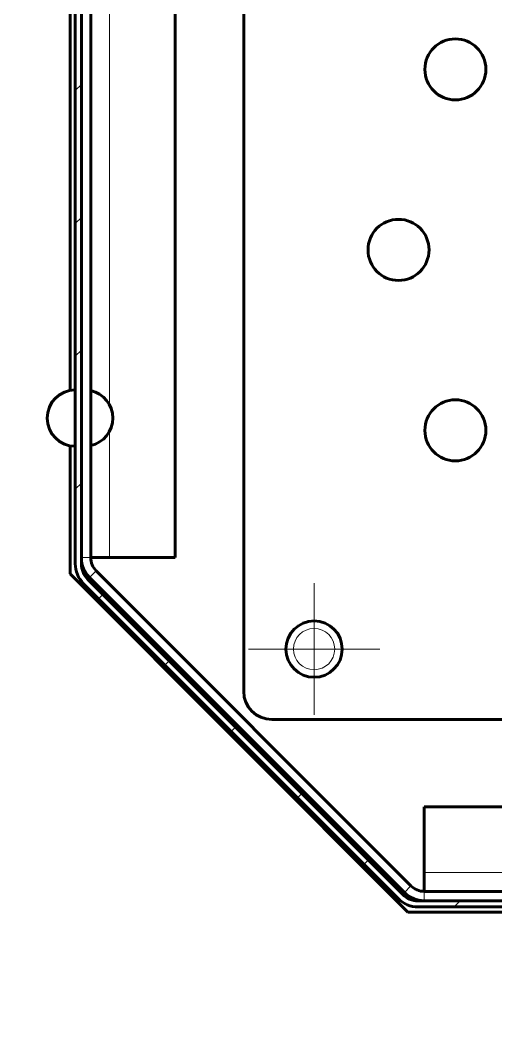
# Model space of a CAD drawing. Header units: millimetres. Extents: x 0 to 841, y 0 to 594.
# Drawn here: x 565.8 to 591.1, y 482.8 to 537.1 of the extents above; entities that cross this region are included whole.
import ezdxf

# ---------------------------------------------------------------- set-up
doc = ezdxf.new("R2010")
doc.units = ezdxf.units.MM
for name, pattern in [('K5LT_AXLED', [19.5, 15, -1.5, 1.5, -1.5]), ('K5LT_BASIC', [0]), ('K5LT_THIN', [0])]:
    doc.linetypes.add(name, pattern=pattern)
doc.layers.add('Системный слой (1)', color=7, linetype='Continuous', true_color=0x909090)

# ---------------------------------------------------------------- blocks, each defined once
blk = doc.blocks.new('U682')
at = {"layer": 'Системный слой (1)', "color": 7, "linetype": 'K5LT_THIN', "lineweight": 18}
for start, end in [(0, 180), (180, 0)]:
    blk.add_arc((581.477, 503.669), 1.1, start, end, dxfattribs=at)
blk = doc.blocks.new('U683')
at = {"layer": 'Системный слой (1)', "color": 5, "linetype": 'K5LT_BASIC', "lineweight": 60, "true_color": 0x0000ff}
for start, end in [(0, 180), (180, 0)]:
    blk.add_arc((581.477, 503.669), 1.5, start, end, dxfattribs=at)
blk = doc.blocks.new('U694')
at = {"layer": 'Системный слой (1)', "color": 5, "linetype": 'K5LT_BASIC', "lineweight": 60, "true_color": 0x0000ff}
for start, end in [(0, 180), (180, 0)]:
    blk.add_arc((589.006, 515.312), 1.625, start, end, dxfattribs=at)
blk = doc.blocks.new('U695')
at = {"layer": 'Системный слой (1)', "color": 5, "linetype": 'K5LT_BASIC', "lineweight": 60, "true_color": 0x0000ff}
for start, end in [(0, 180), (180, 0)]:
    blk.add_arc((585.977, 524.919), 1.625, start, end, dxfattribs=at)
blk = doc.blocks.new('U696')
at = {"layer": 'Системный слой (1)', "color": 5, "linetype": 'K5LT_BASIC', "lineweight": 60, "true_color": 0x0000ff}
for start, end in [(0, 180), (180, 0)]:
    blk.add_arc((589.006, 534.527), 1.625, start, end, dxfattribs=at)
blk = doc.blocks.new('U766')
at = {"layer": 'Системный слой (1)', "color": 30, "linetype": 'K5LT_AXLED', "lineweight": 18, "true_color": 0xff8000}
for q in [(581.477, 507.169), (577.977, 503.669), (581.477, 500.169), (584.977, 503.669)]:
    blk.add_line((581.477, 503.669), q, dxfattribs=at)

msp = doc.modelspace()

# ---------------------------------------------------------------- hatches: boundary and pattern name
at = {"layer": 'Системный слой (1)'}
h = msp.add_hatch(dxfattribs=at)
h.set_pattern_fill('Металл', angle=45, style=0, pattern_type=0)
h.set_pattern_definition([(45, (0, 0), (-3.535534, 3.535534), [])])
h.paths.add_polyline_path([(623.5259, 487.764), (619.0638, 487.764), (618.233, 488.1081), (616.46, 489.8811), (615.5276, 490.2692), (615.5231, 490.2692), (587.0157, 490.2692), (586.1849, 490.6133), (569.4213, 507.377), (569.0771, 508.2078), (569.0771, 545.3152), (569.4213, 546.146), (570.9291, 547.6538), (571.3171, 548.5862), (571.3171, 548.5907), (571.3171, 552.4194), (570.9921, 552.4194), (570.9921, 548.5907), (570.6993, 547.8836), (569.1915, 546.3758), (568.7541, 545.3916), (568.7521, 545.3152), (568.7521, 508.2078), (569.1388, 507.2026), (569.1915, 507.1471), (585.9551, 490.3835), (586.9393, 489.9461), (587.0157, 489.9442), (615.5231, 489.9442), (616.2302, 489.6513), (618.0032, 487.8783), (618.9874, 487.4409), (619.0638, 487.439), (623.5275, 487.439), (624.4289, 487.823), (624.7765, 488.739), (624.3567, 489.6243), (623.5275, 489.939), (621.2775, 489.939), (621.2775, 489.614), (623.5259, 489.614), (624.18, 489.343), (624.4509, 488.689), (624.18, 488.0349)])

# ---------------------------------------------------------------- linework, layer by layer
at = {"layer": 'Системный слой (1)', "color": 5, "linetype": 'K5LT_BASIC', "lineweight": 60, "true_color": 0x0000ff}
for p, q in [((577.7271, 548.4192), (577.7271, 501.4192)), ((568.7521, 545.3152), (568.7521, 508.2078)), ((569.0771, 508.2078), (569.0771, 545.3152)), ((569.5771, 508.5405), (569.5771, 544.1692)), ((574.0771, 508.5405), (574.0771, 544.1692)), ((568.4771, 538.1409), (568.4771, 517.44)), ((568.4771, 514.4909), (568.4771, 507.6692)), ((569.5771, 508.5405), (570.5771, 508.5405)), ((570.5771, 508.5405), (574.0771, 508.5405)), ((586.6413, 491.0621), (569.87, 507.8334)), ((568.4771, 507.6692), (586.4771, 489.6692)), ((586.1849, 490.6133), (569.4213, 507.377)), ((569.5165, 507.4798), (586.2878, 490.7085)), ((569.1915, 507.1471), (585.9551, 490.3835)), ((579.2271, 499.9192), (626.2271, 499.9192)), ((587.3484, 495.2692), (587.3484, 491.7692)), ((624.8016, 495.2692), (587.3484, 495.2692)), ((587.3484, 491.7692), (587.3484, 490.7692)), ((618.0496, 490.7692), (587.3484, 490.7692)), ((615.5231, 490.2692), (587.0157, 490.2692)), ((587.0157, 489.9442), (615.5231, 489.9442)), ((586.4771, 489.6692), (592.5596, 489.6692))]:
    msp.add_line(p, q, dxfattribs=at)
at = {"layer": 'Системный слой (1)', "color": 7, "linetype": 'K5LT_THIN', "lineweight": 18}
for p, q in [((570.5771, 516.6685), (570.5771, 538.9123)), ((570.5771, 508.5405), (570.5771, 515.2623)), ((569.0771, 508.5405), (569.5771, 508.5405)), ((569.87, 507.8334), (569.5165, 507.4798)), ((593.7346, 491.7692), (587.3484, 491.7692)), ((586.2878, 490.7085), (586.6413, 491.0621)), ((587.3484, 490.7692), (587.3484, 490.2692))]:
    msp.add_line(p, q, dxfattribs=at)
at = {"layer": 'Системный слой (1)', "color": 5, "linetype": 'K5LT_BASIC', "lineweight": 60, "true_color": 0x0000ff}
for centre, radius, start, end in [((568.7521, 515.9654), 1.5, 90, 270), ((569.2521, 515.9654), 1.5, 282.51333, 77.48667), ((570.5771, 508.5405), 1.5, 180, 225), ((570.5771, 508.5405), 1, 180, 225), ((570.2521, 508.2078), 1.5, 180, 225), ((570.2521, 508.2078), 1.175, 180, 225), ((579.2271, 501.4192), 1.5, 180, 270), ((587.3484, 491.7692), 1, 225, 270), ((587.0157, 491.4442), 1.5, 225, 270), ((587.0157, 491.4442), 1.175, 225, 270), ((587.3484, 491.7692), 1.5, 225, 270)]:
    msp.add_arc(centre, radius, start, end, dxfattribs=at)

# ---------------------------------------------------------------- block references
at = {"layer": 'Системный слой (1)'}
for name in ['U696', 'U695', 'U694', 'U766', 'U683', 'U682']:
    msp.add_blockref(name, (0, 0), dxfattribs=at)

doc.saveas('drawing.dxf')
